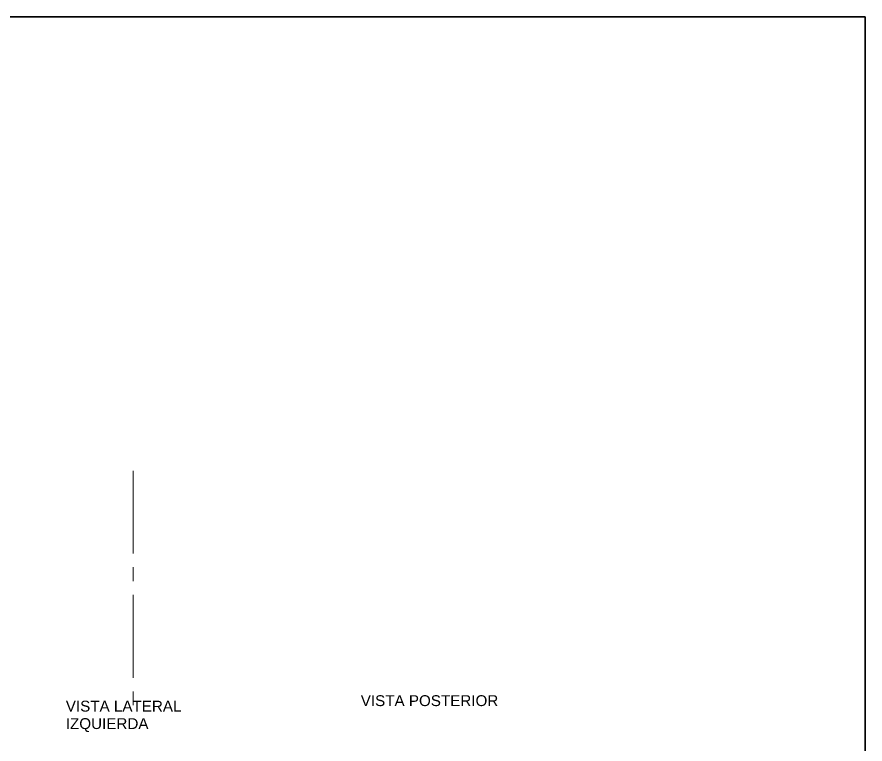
# Paper-space layout 'A3 horizontal' of a CAD drawing. Header units: millimetres. Extents: x 0 to 410, y 0 to 287.
# Drawn here: x 215 to 410, y 119.7 to 287 of the extents above; entities that cross this region are included whole.
import ezdxf

# ---------------------------------------------------------------- set-up
doc = ezdxf.new("R2010")
doc.units = ezdxf.units.MM
doc.linetypes.add('ACAD_ISO10W100', pattern=[18, 12, -3, 0, -3])
doc.linetypes.add('CENTER2', pattern=[28.575, 19.05, -3.175, 3.175, -3.175])
for name, color, linetype, lineweight in [('Cajetin y formato', 7, 'Continuous', 35), ('Ejes', 1, 'ACAD_ISO10W100', 15), ('Textos y leyendas', 1, 'Continuous', 15)]:
    doc.layers.add(name, color=color, linetype=linetype, lineweight=lineweight)
doc.styles.get("Standard").update_dxf_attribs({"font": 'arial.ttf'})

# ---------------------------------------------------------------- blocks, each defined once
blk = doc.blocks.new('Formato A3')
at = {"layer": 'Cajetin y formato'}
for p, q in [((410, 287), (20, 287)), ((410, 10), (410, 287))]:
    blk.add_line(p, q, dxfattribs=at)
blk = doc.blocks.new('*U40')
at = {"layer": 'Ejes', "color": 0, "linetype": 'CENTER2', "transparency": 16777216}
blk.add_line((0, 28.45), (0, -28.54), dxfattribs=at)

psp = doc.layouts.new('A3 horizontal')

# ---------------------------------------------------------------- block references
psp.add_blockref('Formato A3', (0, 0))
at = {"layer": 'Ejes', "linetype": 'CENTER2'}
psp.add_blockref('*U40', (241.75, 154.18), dxfattribs=at)

# ---------------------------------------------------------------- texts
at = {"layer": 'Textos y leyendas'}
for s, p in [('VISTA POSTERIOR', (294.05, 128.48)), ('VISTA LATERAL', (226.23, 127.22)), ('IZQUIERDA', (226.23, 123.2))]:
    psp.add_text(s, height=2.5, dxfattribs=at).set_placement(p)

doc.saveas('drawing.dxf')
